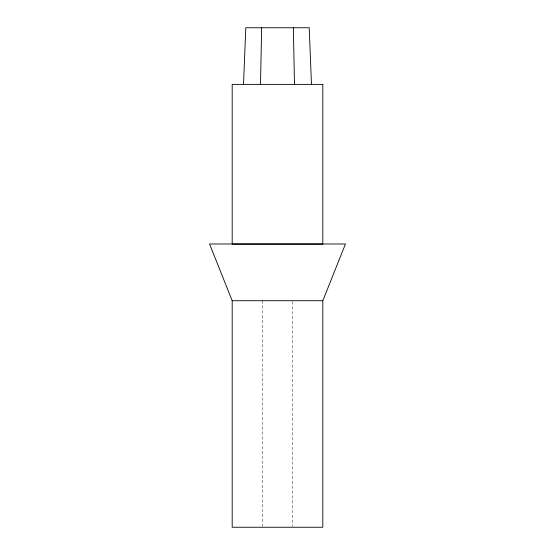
<?xml version="1.0" encoding="UTF-8"?>
<svg xmlns="http://www.w3.org/2000/svg" width="555" height="555" viewBox="0 0 555 555"><rect width="100%" height="100%" fill="white"/><g stroke="black" fill="none" stroke-linecap="round" stroke-linejoin="round"><path stroke-width="0.42" stroke-dasharray="2.77 2.08" d="M292.79 301.587L292.79 526.383M262.21 300.72L262.21 526.383"/><path stroke-width="0.83" d="M260.51 84.381L261.641 27.75M243.52 84.381L245.789 27.75L309.211 27.75L311.48 84.381M322.809 300.72L345.46 243.985L209.54 243.985L232.191 300.72L232.191 527.25L322.809 527.25L322.809 300.72L232.191 300.72M293.359 27.75L294.49 84.381M322.809 84.381L232.191 84.381L232.191 244.089L322.809 244.089L322.809 84.381"/></g></svg>
